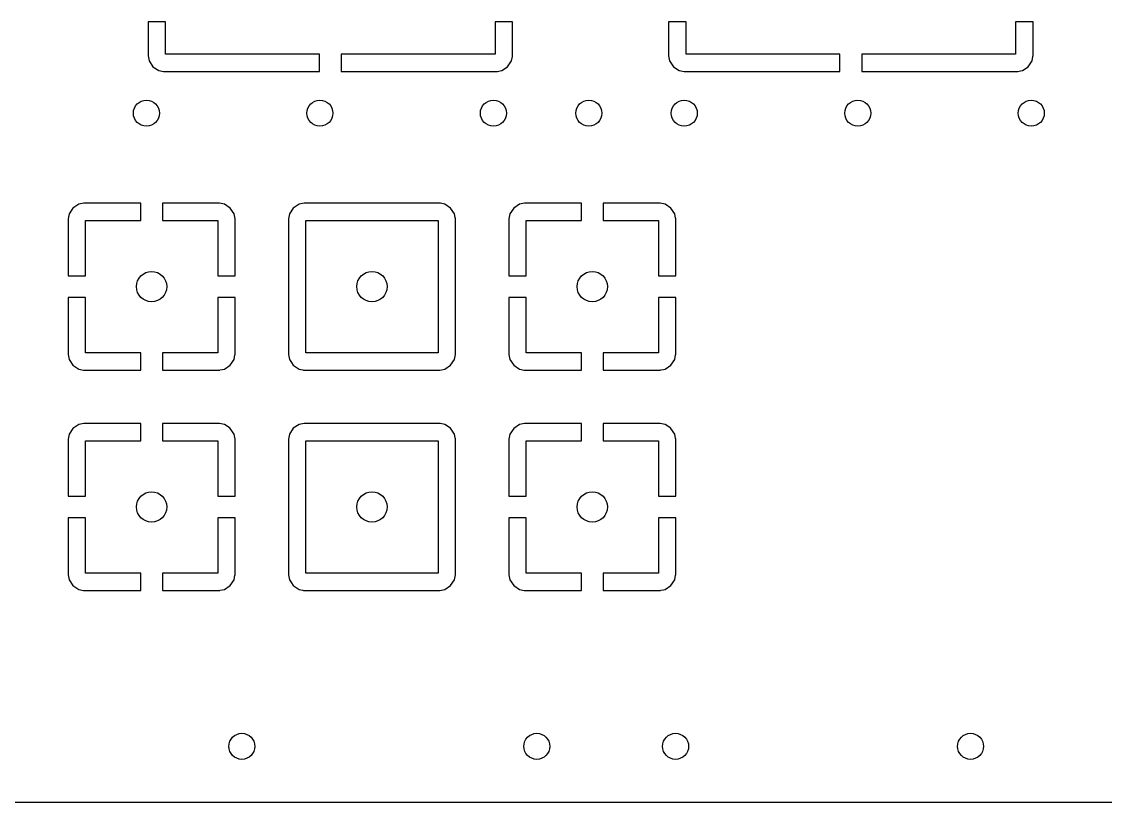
# Model space of a CAD drawing. Header units: inches. Extents: x 4.87 to 6.82, y -5.11 to -3.16.
# Drawn here: x 5.5812 to 6.073, y -5.112 to -4.7577 of the extents above; entities that cross this region are included whole.
import ezdxf

# ---------------------------------------------------------------- set-up
doc = ezdxf.new("R2010")
doc.units = ezdxf.units.IN
doc.header["$MEASUREMENT"] = 0
doc.layers.add('BLACK', color=250, linetype='CONTINUOUS')

msp = doc.modelspace()

# ---------------------------------------------------------------- linework, layer by layer
at = {"layer": 'BLACK', "linetype": 'CONTINUOUS'}
for p, q in [((5.63858, -4.75768), (5.63858, -4.77322)), ((5.64646, -4.75768), (5.63858, -4.75768)), ((5.63858, -4.75768), (5.63858, -4.75768)), ((5.63858, -4.75768), (5.63858, -4.75768)), ((5.63858, -4.75768), (5.63858, -4.75768)), ((5.64646, -4.77244), (5.64646, -4.75768)), ((5.80394, -4.75768), (5.79606, -4.75768)), ((5.79606, -4.75768), (5.79606, -4.77244)), ((5.80394, -4.77322), (5.80394, -4.75768)), ((5.80394, -4.75768), (5.80394, -4.75768)), ((5.80394, -4.75768), (5.80394, -4.75768)), ((5.80394, -4.75768), (5.80394, -4.75768)), ((5.8748, -4.75768), (5.8748, -4.77322)), ((5.88268, -4.75768), (5.8748, -4.75768)), ((5.8748, -4.75768), (5.8748, -4.75768)), ((5.8748, -4.75768), (5.8748, -4.75768)), ((5.8748, -4.75768), (5.8748, -4.75768)), ((5.88268, -4.77244), (5.88268, -4.75768)), ((6.04016, -4.75768), (6.03228, -4.75768)), ((6.03228, -4.75768), (6.03228, -4.77244)), ((6.04016, -4.77322), (6.04016, -4.75768)), ((6.04016, -4.75768), (6.04016, -4.75768)), ((6.04016, -4.75768), (6.04016, -4.75768)), ((6.04016, -4.75768), (6.04016, -4.75768)), ((5.63858, -4.77322), (5.63904, -4.77551)), ((5.71634, -4.77244), (5.64646, -4.77244)), ((5.71634, -4.78031), (5.71634, -4.77244)), ((5.79606, -4.77244), (5.72618, -4.77244)), ((5.72618, -4.77244), (5.72618, -4.78031)), ((5.80348, -4.77551), (5.80389, -4.77346)), ((5.80389, -4.77346), (5.80391, -4.77337)), ((5.80391, -4.77337), (5.80394, -4.77322)), ((5.8748, -4.77322), (5.87526, -4.77551)), ((5.95256, -4.77244), (5.88268, -4.77244)), ((5.95256, -4.78031), (5.95256, -4.77244)), ((6.03228, -4.77244), (5.9624, -4.77244)), ((5.9624, -4.77244), (5.9624, -4.78031)), ((6.0397, -4.77551), (6.04011, -4.77346)), ((6.04011, -4.77346), (6.04013, -4.77337)), ((6.04013, -4.77337), (6.04016, -4.77322)), ((5.63904, -4.77551), (5.63904, -4.77551)), ((5.63904, -4.77551), (5.64078, -4.77812)), ((5.64078, -4.77812), (5.64078, -4.77812)), ((5.64078, -4.77812), (5.64338, -4.77986)), ((5.64338, -4.77986), (5.64559, -4.7803)), ((5.79832, -4.78002), (5.79914, -4.77986)), ((5.79914, -4.77986), (5.80174, -4.77812)), ((5.79914, -4.77986), (5.79914, -4.77986)), ((5.79914, -4.77986), (5.79914, -4.77986)), ((5.80174, -4.77812), (5.80348, -4.77551)), ((5.80174, -4.77812), (5.80174, -4.77812)), ((5.87526, -4.77551), (5.87526, -4.77551)), ((5.87526, -4.77551), (5.877, -4.77812)), ((5.877, -4.77812), (5.877, -4.77812)), ((5.877, -4.77812), (5.8796, -4.77986)), ((5.8796, -4.77986), (5.88181, -4.7803)), ((6.03454, -4.78002), (6.03536, -4.77986)), ((6.03536, -4.77986), (6.03796, -4.77812)), ((6.03536, -4.77986), (6.03536, -4.77986)), ((6.03536, -4.77986), (6.03536, -4.77986)), ((6.03796, -4.77812), (6.0397, -4.77551)), ((6.03796, -4.77812), (6.03796, -4.77812)), ((5.64559, -4.7803), (5.64566, -4.78031)), ((5.64566, -4.78031), (5.64568, -4.78031)), ((5.64568, -4.78031), (5.64568, -4.78031)), ((5.64568, -4.78031), (5.64568, -4.78031)), ((5.64568, -4.78031), (5.71634, -4.78031)), ((5.71634, -4.78031), (5.71634, -4.78031)), ((5.71634, -4.78031), (5.71634, -4.78031)), ((5.72618, -4.78031), (5.72618, -4.78031)), ((5.72618, -4.78031), (5.72618, -4.78031)), ((5.72618, -4.78031), (5.79684, -4.78031)), ((5.79684, -4.78031), (5.79699, -4.78029)), ((5.79684, -4.78031), (5.79684, -4.78031)), ((5.79699, -4.78029), (5.79708, -4.78027)), ((5.79708, -4.78027), (5.79832, -4.78002)), ((5.88181, -4.7803), (5.88188, -4.78031)), ((5.88188, -4.78031), (5.8819, -4.78031)), ((5.8819, -4.78031), (5.8819, -4.78031)), ((5.8819, -4.78031), (5.8819, -4.78031)), ((5.8819, -4.78031), (5.95256, -4.78031)), ((5.95256, -4.78031), (5.95256, -4.78031)), ((5.95256, -4.78031), (5.95256, -4.78031)), ((5.9624, -4.78031), (5.9624, -4.78031)), ((5.9624, -4.78031), (5.9624, -4.78031)), ((5.9624, -4.78031), (6.03306, -4.78031)), ((6.03306, -4.78031), (6.03321, -4.78029)), ((6.03306, -4.78031), (6.03306, -4.78031)), ((6.03321, -4.78029), (6.0333, -4.78027)), ((6.0333, -4.78027), (6.03454, -4.78002)), ((5.60448, -4.84228), (5.60274, -4.84488)), ((5.60709, -4.84054), (5.60448, -4.84228)), ((5.60448, -4.84228), (5.60448, -4.84228)), ((5.60938, -4.84008), (5.60709, -4.84054)), ((5.60709, -4.84054), (5.60709, -4.84054)), ((5.63524, -4.84008), (5.60938, -4.84008)), ((5.63524, -4.84795), (5.63524, -4.84008)), ((5.63524, -4.84008), (5.63524, -4.84008)), ((5.63524, -4.84008), (5.63524, -4.84008)), ((5.63524, -4.84008), (5.63524, -4.84008)), ((5.67093, -4.84008), (5.64508, -4.84008)), ((5.64508, -4.84008), (5.64508, -4.84008)), ((5.64508, -4.84008), (5.64508, -4.84008)), ((5.64508, -4.84008), (5.64508, -4.84795)), ((5.67323, -4.84054), (5.67093, -4.84008)), ((5.67093, -4.84008), (5.67093, -4.84008)), ((5.67581, -4.84226), (5.67323, -4.84054)), ((5.67323, -4.84054), (5.67323, -4.84054)), ((5.67583, -4.84228), (5.67581, -4.84226)), ((5.67757, -4.84488), (5.67583, -4.84228)), ((5.67583, -4.84228), (5.67583, -4.84228)), ((5.70447, -4.84226), (5.70272, -4.84487)), ((5.70708, -4.84052), (5.70447, -4.84226)), ((5.70447, -4.84226), (5.70447, -4.84226)), ((5.70938, -4.84006), (5.70708, -4.84052)), ((5.70708, -4.84052), (5.70708, -4.84052)), ((5.77093, -4.84006), (5.70938, -4.84006)), ((5.70938, -4.84006), (5.70938, -4.84006)), ((5.70938, -4.84006), (5.70938, -4.84006)), ((5.77093, -4.84006), (5.77093, -4.84006)), ((5.77124, -4.84012), (5.77094, -4.84006)), ((5.77094, -4.84006), (5.77094, -4.84006)), ((5.77094, -4.84006), (5.77093, -4.84006)), ((5.77317, -4.8405), (5.77124, -4.84012)), ((5.77323, -4.84051), (5.77317, -4.8405)), ((5.77324, -4.84052), (5.77323, -4.84051)), ((5.77327, -4.84054), (5.77324, -4.84052)), ((5.77324, -4.84052), (5.77324, -4.84052)), ((5.77585, -4.84226), (5.77327, -4.84054)), ((5.77759, -4.84487), (5.77585, -4.84226)), ((5.77585, -4.84226), (5.77585, -4.84226)), ((5.80448, -4.84228), (5.80274, -4.84488)), ((5.80709, -4.84054), (5.80448, -4.84228)), ((5.80448, -4.84228), (5.80448, -4.84228)), ((5.80938, -4.84008), (5.80709, -4.84054)), ((5.80709, -4.84054), (5.80709, -4.84054)), ((5.83524, -4.84008), (5.80938, -4.84008)), ((5.83524, -4.84795), (5.83524, -4.84008)), ((5.83524, -4.84008), (5.83524, -4.84008)), ((5.83524, -4.84008), (5.83524, -4.84008)), ((5.83524, -4.84008), (5.83524, -4.84008)), ((5.84508, -4.84008), (5.84508, -4.84008)), ((5.84508, -4.84008), (5.84508, -4.84795)), ((5.87093, -4.84008), (5.84508, -4.84008)), ((5.84508, -4.84008), (5.84508, -4.84008)), ((5.87323, -4.84054), (5.87093, -4.84008)), ((5.87093, -4.84008), (5.87093, -4.84008)), ((5.87581, -4.84226), (5.87323, -4.84054)), ((5.87323, -4.84054), (5.87323, -4.84054)), ((5.87583, -4.84228), (5.87581, -4.84226)), ((5.87757, -4.84488), (5.87583, -4.84228)), ((5.87583, -4.84228), (5.87583, -4.84228)), ((5.60274, -4.84488), (5.60228, -4.84718)), ((5.60228, -4.84718), (5.60228, -4.84718)), ((5.60228, -4.84718), (5.60228, -4.87303)), ((5.60274, -4.84488), (5.60274, -4.84488)), ((5.61016, -4.87303), (5.61016, -4.84795)), ((5.61016, -4.84795), (5.63524, -4.84795)), ((5.64508, -4.84795), (5.67016, -4.84795)), ((5.67016, -4.84795), (5.67016, -4.87303)), ((5.67803, -4.84718), (5.67757, -4.84488)), ((5.67803, -4.87303), (5.67803, -4.84718)), ((5.67803, -4.84718), (5.67803, -4.84718)), ((5.67803, -4.84718), (5.67803, -4.84718)), ((5.70272, -4.84487), (5.70226, -4.84718)), ((5.70226, -4.84718), (5.70226, -4.90873)), ((5.70272, -4.84487), (5.70272, -4.84487)), ((5.71016, -4.90795), (5.71016, -4.84795)), ((5.71016, -4.84795), (5.77016, -4.84795)), ((5.77016, -4.84795), (5.77016, -4.90795)), ((5.77794, -4.84662), (5.77759, -4.84487)), ((5.77802, -4.84702), (5.77794, -4.84662)), ((5.77805, -4.84718), (5.77802, -4.84702)), ((5.77805, -4.90873), (5.77805, -4.84718)), ((5.77805, -4.84718), (5.77805, -4.84718)), ((5.80274, -4.84488), (5.80228, -4.84718)), ((5.80228, -4.84718), (5.80228, -4.87303)), ((5.80228, -4.84718), (5.80228, -4.84718)), ((5.80274, -4.84488), (5.80274, -4.84488)), ((5.81016, -4.87303), (5.81016, -4.84795)), ((5.81016, -4.84795), (5.83524, -4.84795)), ((5.84508, -4.84795), (5.87016, -4.84795)), ((5.87016, -4.84795), (5.87016, -4.87303)), ((5.87798, -4.84694), (5.87757, -4.84488)), ((5.87801, -4.84702), (5.87798, -4.84694)), ((5.87803, -4.84718), (5.87801, -4.84702)), ((5.87803, -4.87303), (5.87803, -4.84718)), ((5.87803, -4.84718), (5.87803, -4.84718)), ((5.60228, -4.87303), (5.60228, -4.87303)), ((5.60228, -4.87303), (5.61016, -4.87303)), ((5.67016, -4.87303), (5.67803, -4.87303)), ((5.67803, -4.87303), (5.67803, -4.87303)), ((5.67803, -4.87303), (5.67803, -4.87303)), ((5.80228, -4.87303), (5.80228, -4.87303)), ((5.80228, -4.87303), (5.81016, -4.87303)), ((5.87016, -4.87303), (5.87803, -4.87303)), ((5.87803, -4.87303), (5.87803, -4.87303)), ((5.87803, -4.87303), (5.87803, -4.87303)), ((5.60228, -4.88287), (5.60228, -4.88287)), ((5.60228, -4.88287), (5.60228, -4.88287)), ((5.60228, -4.88287), (5.60228, -4.90873)), ((5.61016, -4.88287), (5.60228, -4.88287)), ((5.61016, -4.90795), (5.61016, -4.88287)), ((5.67803, -4.88287), (5.67016, -4.88287)), ((5.67016, -4.88287), (5.67016, -4.90795)), ((5.67803, -4.90873), (5.67803, -4.88287)), ((5.67803, -4.88287), (5.67803, -4.88287)), ((5.67803, -4.88287), (5.67803, -4.88287)), ((5.67803, -4.88287), (5.67803, -4.88287)), ((5.80228, -4.88287), (5.80228, -4.88287)), ((5.80228, -4.88287), (5.80228, -4.88287)), ((5.80228, -4.88287), (5.80228, -4.90873)), ((5.81016, -4.88287), (5.80228, -4.88287)), ((5.81016, -4.90795), (5.81016, -4.88287)), ((5.87803, -4.88287), (5.87016, -4.88287)), ((5.87016, -4.88287), (5.87016, -4.90795)), ((5.87803, -4.90873), (5.87803, -4.88287)), ((5.87803, -4.88287), (5.87803, -4.88287)), ((5.87803, -4.88287), (5.87803, -4.88287)), ((5.87803, -4.88287), (5.87803, -4.88287)), ((5.60228, -4.90873), (5.60274, -4.91102)), ((5.60274, -4.91102), (5.60274, -4.91103)), ((5.60274, -4.91103), (5.60448, -4.91363)), ((5.63524, -4.90795), (5.61016, -4.90795)), ((5.63524, -4.91583), (5.63524, -4.90795)), ((5.67016, -4.90795), (5.64508, -4.90795)), ((5.64508, -4.90795), (5.64508, -4.91583)), ((5.67583, -4.91363), (5.67757, -4.91103)), ((5.67757, -4.91103), (5.67798, -4.90897)), ((5.67798, -4.90897), (5.67801, -4.90888)), ((5.67801, -4.90888), (5.67803, -4.90873)), ((5.70226, -4.90873), (5.70272, -4.91102)), ((5.70272, -4.91102), (5.70272, -4.91103)), ((5.70272, -4.91103), (5.70272, -4.91103)), ((5.70272, -4.91103), (5.70272, -4.91103)), ((5.70272, -4.91103), (5.7036, -4.91235)), ((5.7036, -4.91235), (5.70446, -4.91363)), ((5.77016, -4.90795), (5.71016, -4.90795)), ((5.77585, -4.91364), (5.77759, -4.91103)), ((5.77759, -4.91103), (5.77805, -4.90873)), ((5.80228, -4.90873), (5.80274, -4.91102)), ((5.80274, -4.91102), (5.80274, -4.91103)), ((5.80274, -4.91103), (5.80448, -4.91363)), ((5.83524, -4.90795), (5.81016, -4.90795)), ((5.83524, -4.91583), (5.83524, -4.90795)), ((5.87016, -4.90795), (5.84508, -4.90795)), ((5.84508, -4.90795), (5.84508, -4.91583)), ((5.87583, -4.91363), (5.87757, -4.91103)), ((5.87757, -4.91103), (5.87798, -4.90897)), ((5.87798, -4.90897), (5.87801, -4.90888)), ((5.87801, -4.90888), (5.87803, -4.90873)), ((5.60448, -4.91363), (5.60448, -4.91363)), ((5.60448, -4.91363), (5.60709, -4.91537)), ((5.60709, -4.91537), (5.60929, -4.91581)), ((5.60929, -4.91581), (5.60936, -4.91582)), ((5.60936, -4.91582), (5.60938, -4.91583)), ((5.60938, -4.91583), (5.60938, -4.91583)), ((5.60938, -4.91583), (5.60938, -4.91583)), ((5.60938, -4.91583), (5.63524, -4.91583)), ((5.63524, -4.91583), (5.63524, -4.91583)), ((5.63524, -4.91583), (5.63524, -4.91583)), ((5.64508, -4.91583), (5.64508, -4.91583)), ((5.64508, -4.91583), (5.64508, -4.91583)), ((5.64508, -4.91583), (5.67093, -4.91583)), ((5.67093, -4.91583), (5.67109, -4.9158)), ((5.67093, -4.91583), (5.67093, -4.91583)), ((5.67109, -4.9158), (5.67117, -4.91578)), ((5.67117, -4.91578), (5.67241, -4.91553)), ((5.67241, -4.91553), (5.67323, -4.91537)), ((5.67323, -4.91537), (5.67583, -4.91363)), ((5.67323, -4.91537), (5.67323, -4.91537)), ((5.67323, -4.91537), (5.67323, -4.91537)), ((5.67583, -4.91363), (5.67583, -4.91363)), ((5.70446, -4.91363), (5.70447, -4.91364)), ((5.70447, -4.91364), (5.70708, -4.91539)), ((5.70708, -4.91539), (5.70795, -4.91556)), ((5.70795, -4.91556), (5.70883, -4.91574)), ((5.70883, -4.91574), (5.70883, -4.91574)), ((5.70883, -4.91574), (5.70914, -4.9158)), ((5.70914, -4.9158), (5.70923, -4.91582)), ((5.70923, -4.91582), (5.70931, -4.91584)), ((5.70931, -4.91584), (5.70937, -4.91585)), ((5.70937, -4.91585), (5.70938, -4.91585)), ((5.70938, -4.91585), (5.70938, -4.91585)), ((5.70938, -4.91585), (5.77093, -4.91585)), ((5.77093, -4.91585), (5.77324, -4.91539)), ((5.77093, -4.91585), (5.77093, -4.91585)), ((5.77324, -4.91539), (5.77585, -4.91364)), ((5.80448, -4.91363), (5.80448, -4.91363)), ((5.80448, -4.91363), (5.80709, -4.91537)), ((5.80709, -4.91537), (5.80929, -4.91581)), ((5.80929, -4.91581), (5.80936, -4.91582)), ((5.80936, -4.91582), (5.80938, -4.91583)), ((5.80938, -4.91583), (5.80938, -4.91583)), ((5.80938, -4.91583), (5.80938, -4.91583)), ((5.80938, -4.91583), (5.83524, -4.91583)), ((5.83524, -4.91583), (5.83524, -4.91583)), ((5.83524, -4.91583), (5.83524, -4.91583)), ((5.84508, -4.91583), (5.84508, -4.91583)), ((5.84508, -4.91583), (5.84508, -4.91583)), ((5.84508, -4.91583), (5.87093, -4.91583)), ((5.87093, -4.91583), (5.87109, -4.9158)), ((5.87093, -4.91583), (5.87093, -4.91583)), ((5.87109, -4.9158), (5.87117, -4.91578)), ((5.87117, -4.91578), (5.87241, -4.91553)), ((5.87241, -4.91553), (5.87323, -4.91537)), ((5.87323, -4.91537), (5.87583, -4.91363)), ((5.87323, -4.91537), (5.87323, -4.91537)), ((5.87323, -4.91537), (5.87323, -4.91537)), ((5.87583, -4.91363), (5.87583, -4.91363)), ((5.60448, -4.94228), (5.60274, -4.94488)), ((5.60709, -4.94054), (5.60448, -4.94228)), ((5.60448, -4.94228), (5.60448, -4.94228)), ((5.60938, -4.94008), (5.60709, -4.94054)), ((5.60709, -4.94054), (5.60709, -4.94054)), ((5.63524, -4.94008), (5.60938, -4.94008)), ((5.63524, -4.94795), (5.63524, -4.94008)), ((5.63524, -4.94008), (5.63524, -4.94008)), ((5.63524, -4.94008), (5.63524, -4.94008)), ((5.63524, -4.94008), (5.63524, -4.94008)), ((5.67093, -4.94008), (5.64508, -4.94008)), ((5.64508, -4.94008), (5.64508, -4.94008)), ((5.64508, -4.94008), (5.64508, -4.94008)), ((5.64508, -4.94008), (5.64508, -4.94795)), ((5.67323, -4.94054), (5.67093, -4.94008)), ((5.67093, -4.94008), (5.67093, -4.94008)), ((5.67581, -4.94226), (5.67323, -4.94054)), ((5.67323, -4.94054), (5.67323, -4.94054)), ((5.67583, -4.94228), (5.67581, -4.94226)), ((5.67757, -4.94488), (5.67583, -4.94228)), ((5.67583, -4.94228), (5.67583, -4.94228)), ((5.70447, -4.94226), (5.70272, -4.94487)), ((5.70708, -4.94052), (5.70447, -4.94226)), ((5.70447, -4.94226), (5.70447, -4.94226)), ((5.70938, -4.94006), (5.70708, -4.94052)), ((5.70708, -4.94052), (5.70708, -4.94052)), ((5.77093, -4.94006), (5.70938, -4.94006)), ((5.70938, -4.94006), (5.70938, -4.94006)), ((5.70938, -4.94006), (5.70938, -4.94006)), ((5.77093, -4.94006), (5.77093, -4.94006)), ((5.77124, -4.94012), (5.77094, -4.94006)), ((5.77094, -4.94006), (5.77094, -4.94006)), ((5.77094, -4.94006), (5.77093, -4.94006)), ((5.77317, -4.9405), (5.77124, -4.94012)), ((5.77323, -4.94051), (5.77317, -4.9405)), ((5.77324, -4.94052), (5.77323, -4.94051)), ((5.77327, -4.94054), (5.77324, -4.94052)), ((5.77324, -4.94052), (5.77324, -4.94052)), ((5.77585, -4.94226), (5.77327, -4.94054)), ((5.77759, -4.94487), (5.77585, -4.94226)), ((5.77585, -4.94226), (5.77585, -4.94226)), ((5.80448, -4.94228), (5.80274, -4.94488)), ((5.80709, -4.94054), (5.80448, -4.94228)), ((5.80448, -4.94228), (5.80448, -4.94228)), ((5.80938, -4.94008), (5.80709, -4.94054)), ((5.80709, -4.94054), (5.80709, -4.94054)), ((5.83524, -4.94008), (5.80938, -4.94008)), ((5.83524, -4.94795), (5.83524, -4.94008)), ((5.83524, -4.94008), (5.83524, -4.94008)), ((5.83524, -4.94008), (5.83524, -4.94008)), ((5.83524, -4.94008), (5.83524, -4.94008)), ((5.84508, -4.94008), (5.84508, -4.94008)), ((5.84508, -4.94008), (5.84508, -4.94795)), ((5.87093, -4.94008), (5.84508, -4.94008)), ((5.84508, -4.94008), (5.84508, -4.94008)), ((5.87323, -4.94054), (5.87093, -4.94008)), ((5.87093, -4.94008), (5.87093, -4.94008)), ((5.87581, -4.94226), (5.87323, -4.94054)), ((5.87323, -4.94054), (5.87323, -4.94054)), ((5.87583, -4.94228), (5.87581, -4.94226)), ((5.87757, -4.94488), (5.87583, -4.94228)), ((5.87583, -4.94228), (5.87583, -4.94228)), ((5.60274, -4.94488), (5.60228, -4.94718)), ((5.60228, -4.94718), (5.60228, -4.94718)), ((5.60228, -4.94718), (5.60228, -4.97303)), ((5.60274, -4.94488), (5.60274, -4.94488)), ((5.67803, -4.94717), (5.67757, -4.94488)), ((5.67803, -4.94718), (5.67803, -4.94717)), ((5.67803, -4.97303), (5.67803, -4.94718)), ((5.67803, -4.94718), (5.67803, -4.94718)), ((5.70272, -4.94487), (5.70226, -4.94717)), ((5.70226, -4.94717), (5.70226, -5.00873)), ((5.70272, -4.94487), (5.70272, -4.94487)), ((5.77794, -4.94662), (5.77759, -4.94487)), ((5.77802, -4.94702), (5.77794, -4.94662)), ((5.77805, -4.94718), (5.77802, -4.94702)), ((5.77805, -5.00873), (5.77805, -4.94718)), ((5.77805, -4.94718), (5.77805, -4.94718)), ((5.80274, -4.94488), (5.80228, -4.94718)), ((5.80228, -4.94718), (5.80228, -4.97303)), ((5.80228, -4.94718), (5.80228, -4.94718)), ((5.80274, -4.94488), (5.80274, -4.94488)), ((5.87798, -4.94694), (5.87757, -4.94488)), ((5.87801, -4.94702), (5.87798, -4.94694)), ((5.87803, -4.94718), (5.87801, -4.94702)), ((5.87803, -4.97303), (5.87803, -4.94718)), ((5.87803, -4.94718), (5.87803, -4.94718)), ((5.61016, -4.97303), (5.61016, -4.94795)), ((5.61016, -4.94795), (5.63524, -4.94795)), ((5.64508, -4.94795), (5.67016, -4.94795)), ((5.67016, -4.94795), (5.67016, -4.97303)), ((5.71016, -5.00795), (5.71016, -4.94795)), ((5.71016, -4.94795), (5.77016, -4.94795)), ((5.77016, -4.94795), (5.77016, -5.00795)), ((5.81016, -4.97303), (5.81016, -4.94795)), ((5.81016, -4.94795), (5.83524, -4.94795)), ((5.84508, -4.94795), (5.87016, -4.94795)), ((5.87016, -4.94795), (5.87016, -4.97303)), ((5.60228, -4.97303), (5.60228, -4.97303)), ((5.60228, -4.97303), (5.61016, -4.97303)), ((5.67016, -4.97303), (5.67803, -4.97303)), ((5.67803, -4.97303), (5.67803, -4.97303)), ((5.67803, -4.97303), (5.67803, -4.97303)), ((5.80228, -4.97303), (5.80228, -4.97303)), ((5.80228, -4.97303), (5.81016, -4.97303)), ((5.87016, -4.97303), (5.87803, -4.97303)), ((5.87803, -4.97303), (5.87803, -4.97303)), ((5.87803, -4.97303), (5.87803, -4.97303)), ((5.60228, -4.98287), (5.60228, -4.98287)), ((5.60228, -4.98287), (5.60228, -4.98287)), ((5.60228, -4.98287), (5.60228, -5.00873)), ((5.61016, -4.98287), (5.60228, -4.98287)), ((5.61016, -5.00795), (5.61016, -4.98287)), ((5.67803, -4.98287), (5.67016, -4.98287)), ((5.67016, -4.98287), (5.67016, -5.00795)), ((5.67803, -5.00873), (5.67803, -4.98287)), ((5.67803, -4.98287), (5.67803, -4.98287)), ((5.67803, -4.98287), (5.67803, -4.98287)), ((5.67803, -4.98287), (5.67803, -4.98287)), ((5.80228, -4.98287), (5.80228, -4.98287)), ((5.80228, -4.98287), (5.80228, -4.98287)), ((5.80228, -4.98287), (5.80228, -5.00873)), ((5.81016, -4.98287), (5.80228, -4.98287)), ((5.81016, -5.00795), (5.81016, -4.98287)), ((5.87803, -4.98287), (5.87016, -4.98287)), ((5.87016, -4.98287), (5.87016, -5.00795)), ((5.87803, -5.00873), (5.87803, -4.98287)), ((5.87803, -4.98287), (5.87803, -4.98287)), ((5.87803, -4.98287), (5.87803, -4.98287)), ((5.87803, -4.98287), (5.87803, -4.98287)), ((5.60228, -5.00873), (5.60274, -5.01102)), ((5.60274, -5.01102), (5.60274, -5.01103)), ((5.60274, -5.01103), (5.60448, -5.01363)), ((5.63524, -5.00795), (5.61016, -5.00795)), ((5.63524, -5.01583), (5.63524, -5.00795)), ((5.67016, -5.00795), (5.64508, -5.00795)), ((5.64508, -5.00795), (5.64508, -5.01583)), ((5.67583, -5.01363), (5.67757, -5.01103)), ((5.67757, -5.01103), (5.67798, -5.00897)), ((5.67798, -5.00897), (5.67801, -5.00888)), ((5.67801, -5.00888), (5.67803, -5.00873)), ((5.70226, -5.00873), (5.70272, -5.01102)), ((5.70272, -5.01102), (5.70272, -5.01103)), ((5.70272, -5.01103), (5.70272, -5.01103)), ((5.70272, -5.01103), (5.70272, -5.01103)), ((5.70272, -5.01103), (5.7036, -5.01235)), ((5.77016, -5.00795), (5.71016, -5.00795)), ((5.77585, -5.01364), (5.77759, -5.01103)), ((5.77759, -5.01103), (5.77805, -5.00873)), ((5.80228, -5.00873), (5.80274, -5.01102)), ((5.80274, -5.01102), (5.80274, -5.01103)), ((5.80274, -5.01103), (5.80448, -5.01363)), ((5.83524, -5.00795), (5.81016, -5.00795)), ((5.83524, -5.01583), (5.83524, -5.00795)), ((5.87016, -5.00795), (5.84508, -5.00795)), ((5.84508, -5.00795), (5.84508, -5.01583)), ((5.87583, -5.01363), (5.87757, -5.01103)), ((5.87757, -5.01103), (5.87798, -5.00897)), ((5.87798, -5.00897), (5.87801, -5.00888)), ((5.87801, -5.00888), (5.87803, -5.00873)), ((5.60448, -5.01363), (5.60448, -5.01363)), ((5.60448, -5.01363), (5.60709, -5.01537)), ((5.60709, -5.01537), (5.60929, -5.01581)), ((5.60929, -5.01581), (5.60936, -5.01582)), ((5.60936, -5.01582), (5.60938, -5.01583)), ((5.60938, -5.01583), (5.60938, -5.01583)), ((5.60938, -5.01583), (5.60938, -5.01583)), ((5.60938, -5.01583), (5.63524, -5.01583)), ((5.63524, -5.01583), (5.63524, -5.01583)), ((5.63524, -5.01583), (5.63524, -5.01583)), ((5.64508, -5.01583), (5.64508, -5.01583)), ((5.64508, -5.01583), (5.64508, -5.01583)), ((5.64508, -5.01583), (5.67093, -5.01583)), ((5.67093, -5.01583), (5.67109, -5.0158)), ((5.67093, -5.01583), (5.67093, -5.01583)), ((5.67109, -5.0158), (5.67117, -5.01578)), ((5.67117, -5.01578), (5.67241, -5.01553)), ((5.67241, -5.01553), (5.67323, -5.01537)), ((5.67323, -5.01537), (5.67583, -5.01363)), ((5.67323, -5.01537), (5.67323, -5.01537)), ((5.67323, -5.01537), (5.67323, -5.01537)), ((5.67583, -5.01363), (5.67583, -5.01363)), ((5.7036, -5.01235), (5.70446, -5.01363)), ((5.70446, -5.01363), (5.70447, -5.01364)), ((5.70447, -5.01364), (5.70708, -5.01539)), ((5.70708, -5.01539), (5.70795, -5.01556)), ((5.70795, -5.01556), (5.70883, -5.01574)), ((5.70883, -5.01574), (5.70883, -5.01574)), ((5.70883, -5.01574), (5.70914, -5.0158)), ((5.70914, -5.0158), (5.70923, -5.01582)), ((5.70923, -5.01582), (5.70931, -5.01584)), ((5.70931, -5.01584), (5.70937, -5.01585)), ((5.70937, -5.01585), (5.70938, -5.01585)), ((5.70938, -5.01585), (5.70938, -5.01585)), ((5.70938, -5.01585), (5.77093, -5.01585)), ((5.77093, -5.01585), (5.77324, -5.01539)), ((5.77093, -5.01585), (5.77093, -5.01585)), ((5.77324, -5.01539), (5.77585, -5.01364)), ((5.80448, -5.01363), (5.80448, -5.01363)), ((5.80448, -5.01363), (5.80709, -5.01537)), ((5.80709, -5.01537), (5.80929, -5.01581)), ((5.80929, -5.01581), (5.80936, -5.01582)), ((5.80936, -5.01582), (5.80938, -5.01583)), ((5.80938, -5.01583), (5.80938, -5.01583)), ((5.80938, -5.01583), (5.80938, -5.01583)), ((5.80938, -5.01583), (5.83524, -5.01583)), ((5.83524, -5.01583), (5.83524, -5.01583)), ((5.83524, -5.01583), (5.83524, -5.01583)), ((5.84508, -5.01583), (5.84508, -5.01583)), ((5.84508, -5.01583), (5.84508, -5.01583)), ((5.84508, -5.01583), (5.87093, -5.01583)), ((5.87093, -5.01583), (5.87109, -5.0158)), ((5.87093, -5.01583), (5.87093, -5.01583)), ((5.87109, -5.0158), (5.87117, -5.01578)), ((5.87117, -5.01578), (5.87241, -5.01553)), ((5.87241, -5.01553), (5.87323, -5.01537)), ((5.87323, -5.01537), (5.87583, -5.01363)), ((5.87323, -5.01537), (5.87323, -5.01537)), ((5.87323, -5.01537), (5.87323, -5.01537)), ((5.87583, -5.01363), (5.87583, -5.01363)), ((6.8204, -5.11203), (4.8728, -5.11203))]:
    msp.add_line(p, q, dxfattribs=at)
at = {"layer": 'BLACK'}
for centre, radius in [((5.6378, -4.79921), 0.00591), ((5.71654, -4.79921), 0.00591), ((5.79528, -4.79921), 0.00591), ((5.83858, -4.79921), 0.00591), ((5.88189, -4.79921), 0.00591), ((5.96063, -4.79921), 0.00591), ((6.03937, -4.79921), 0.00591), ((5.64016, -4.87795), 0.00689), ((5.74016, -4.87795), 0.00689), ((5.84016, -4.87795), 0.00689), ((5.64016, -4.97795), 0.00689), ((5.74016, -4.97795), 0.00689), ((5.84016, -4.97795), 0.00689), ((5.6811, -5.08661), 0.00591), ((5.81496, -5.08661), 0.00591), ((5.87795, -5.08661), 0.00591), ((6.01181, -5.08661), 0.00591)]:
    msp.add_circle(centre, radius, dxfattribs=at)
at = {"layer": 'WHITE'}
for centre, radius in [((5.6378, -4.79921), 0.00591), ((5.71654, -4.79921), 0.00591), ((5.79528, -4.79921), 0.00591), ((5.83858, -4.79921), 0.00591), ((5.88189, -4.79921), 0.00591), ((5.96063, -4.79921), 0.00591), ((6.03937, -4.79921), 0.00591), ((5.64016, -4.87795), 0.00689), ((5.74016, -4.87795), 0.00689), ((5.84016, -4.87795), 0.00689), ((5.64016, -4.97795), 0.00689), ((5.74016, -4.97795), 0.00689), ((5.84016, -4.97795), 0.00689), ((5.6811, -5.08661), 0.00591), ((5.81496, -5.08661), 0.00591), ((5.87795, -5.08661), 0.00591), ((6.01181, -5.08661), 0.00591)]:
    msp.add_circle(centre, radius, dxfattribs=at)

doc.saveas('drawing.dxf')
